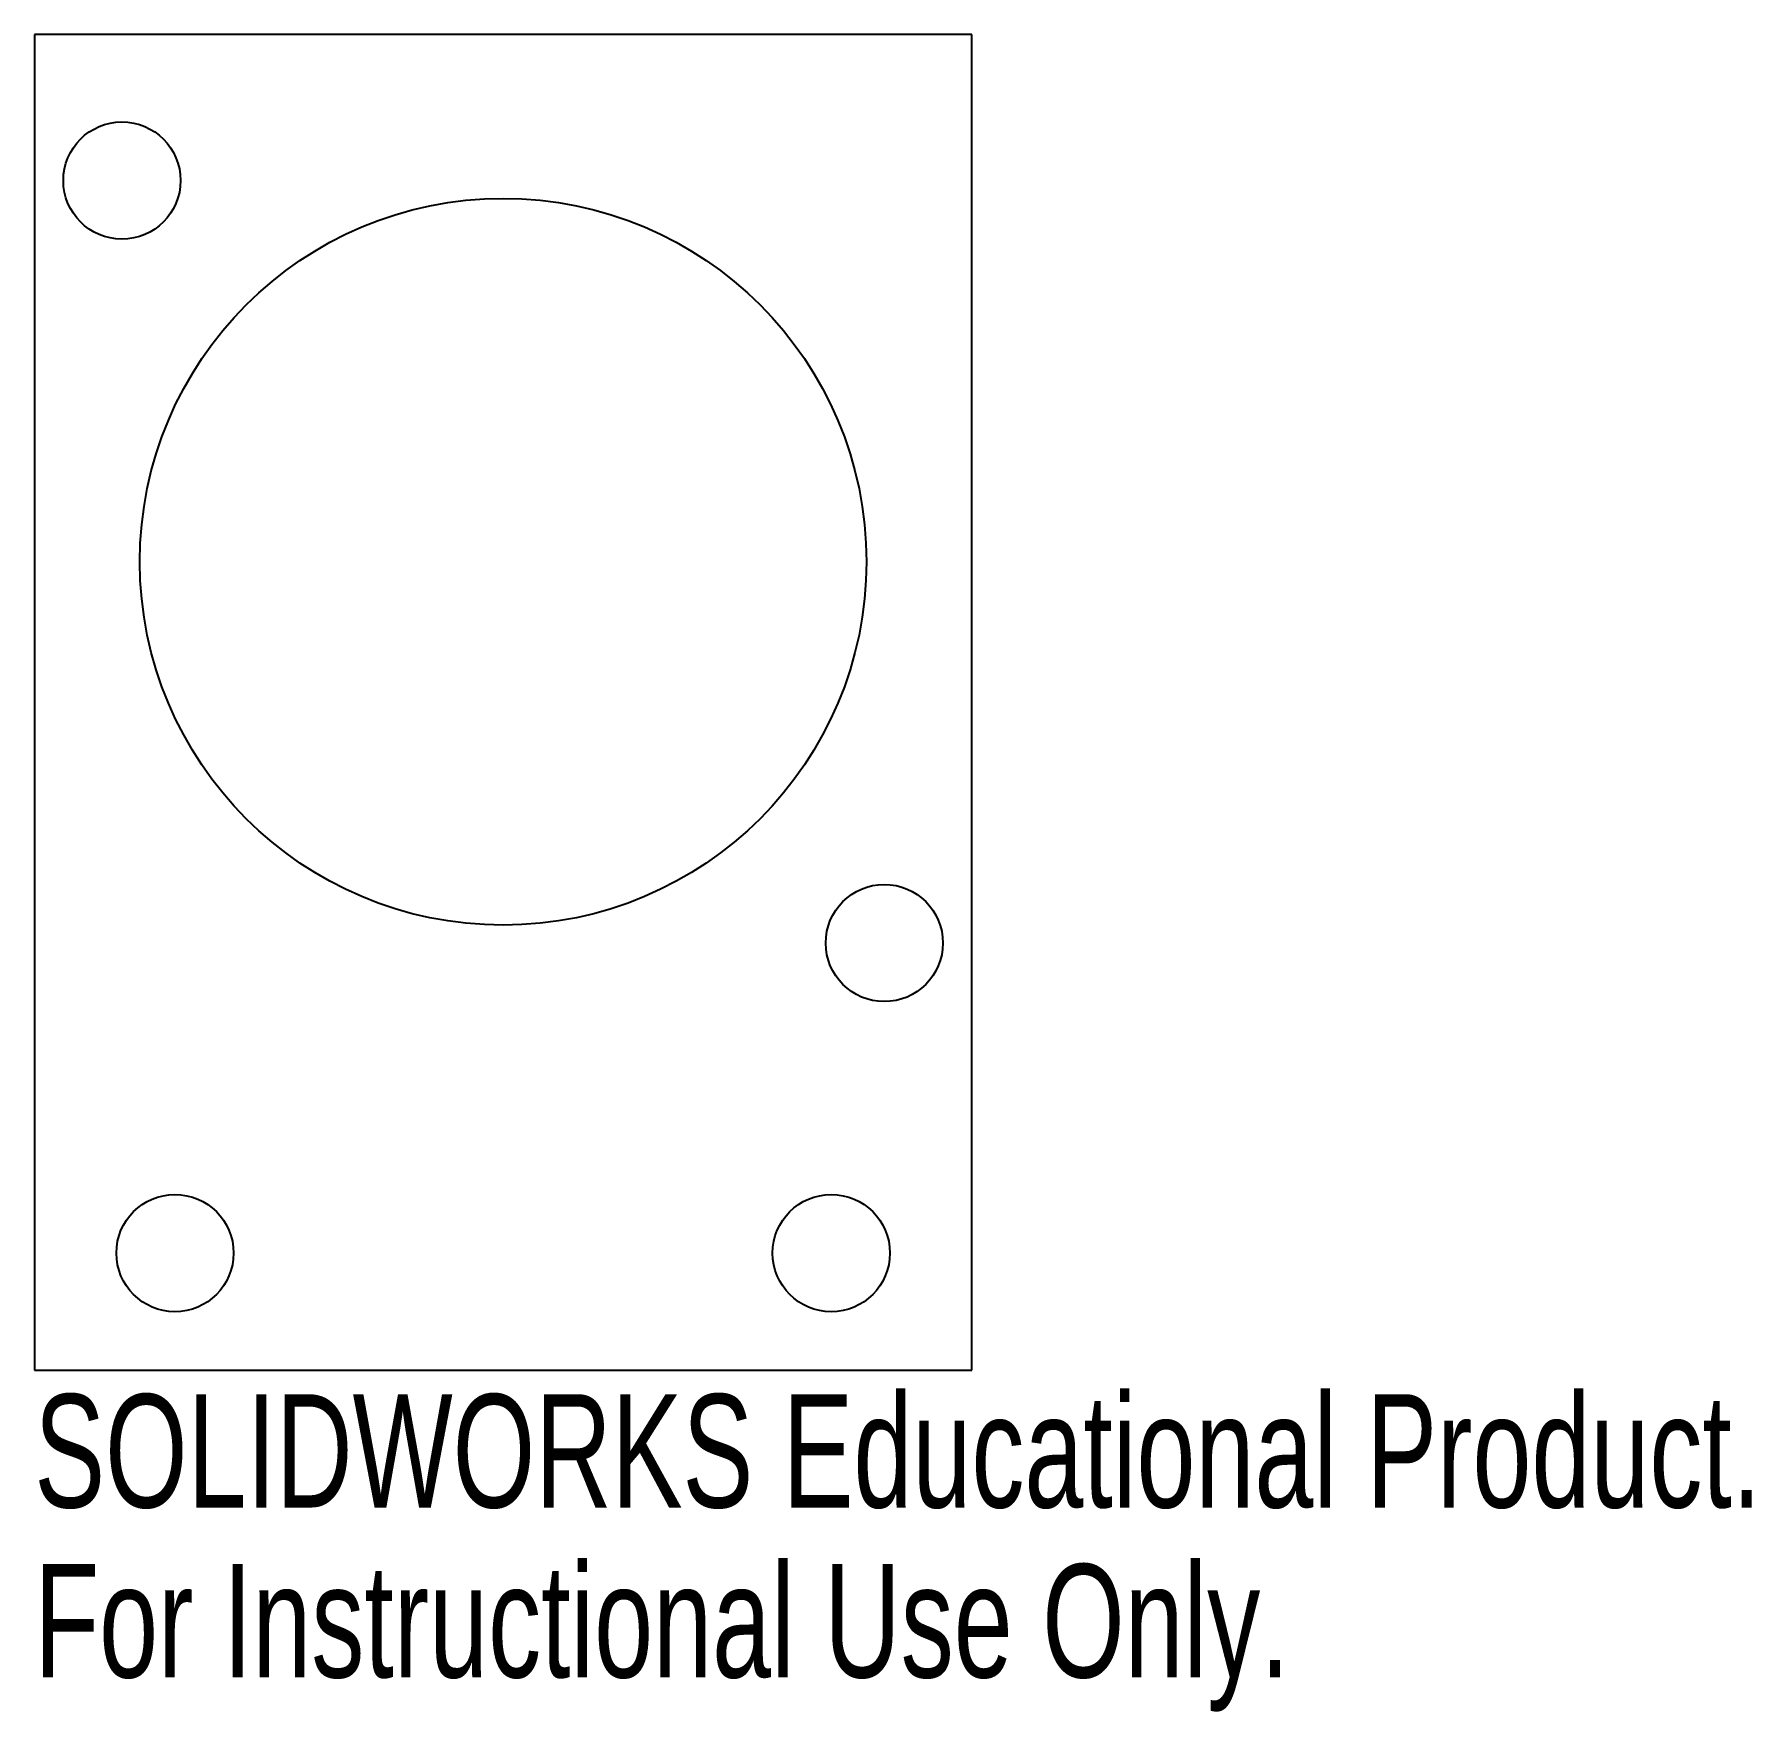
# Model space of a CAD drawing. Header units: millimetres. Extents: x -20 to 53.3, y -49.1 to 22.5.
import ezdxf

# ---------------------------------------------------------------- set-up
doc = ezdxf.new("R2010")
doc.units = ezdxf.units.MM
doc.styles.add('SLDTEXTSTYLE0', font='TXT', dxfattribs={"width": 0.7})

msp = doc.modelspace()

# ---------------------------------------------------------------- linework, layer by layer
at = {"color": 7, "linetype": 'Continuous', "lineweight": 25}
for p, q in [((20, 22.5), (-20, 22.5)), ((-20, 22.5), (-20, -34.491)), ((20, -34.491), (20, 22.5)), ((-20, -34.491), (20, -34.491))]:
    msp.add_line(p, q, dxfattribs=at)
for centre, radius in [((-16.263, 16.263), 2.5), ((0, 0), 15.5), ((16.263, -16.263), 2.5), ((-14, -29.491), 2.5), ((14, -29.491), 2.5)]:
    msp.add_circle(centre, radius, dxfattribs=at)

# ---------------------------------------------------------------- texts
at = {"color": 7, "linetype": 'Continuous', "char_height": 4.83362, "attachment_point": 1, "style": 'SLDTEXTSTYLE0'}
for s, insert in [('SOLIDWORKS Educational Product.', (-20, -35.511)), ('For Instructional Use Only.', (-20, -42.761))]:
    msp.add_mtext(s, dxfattribs=dict(at, insert=insert))

doc.saveas('drawing.dxf')
